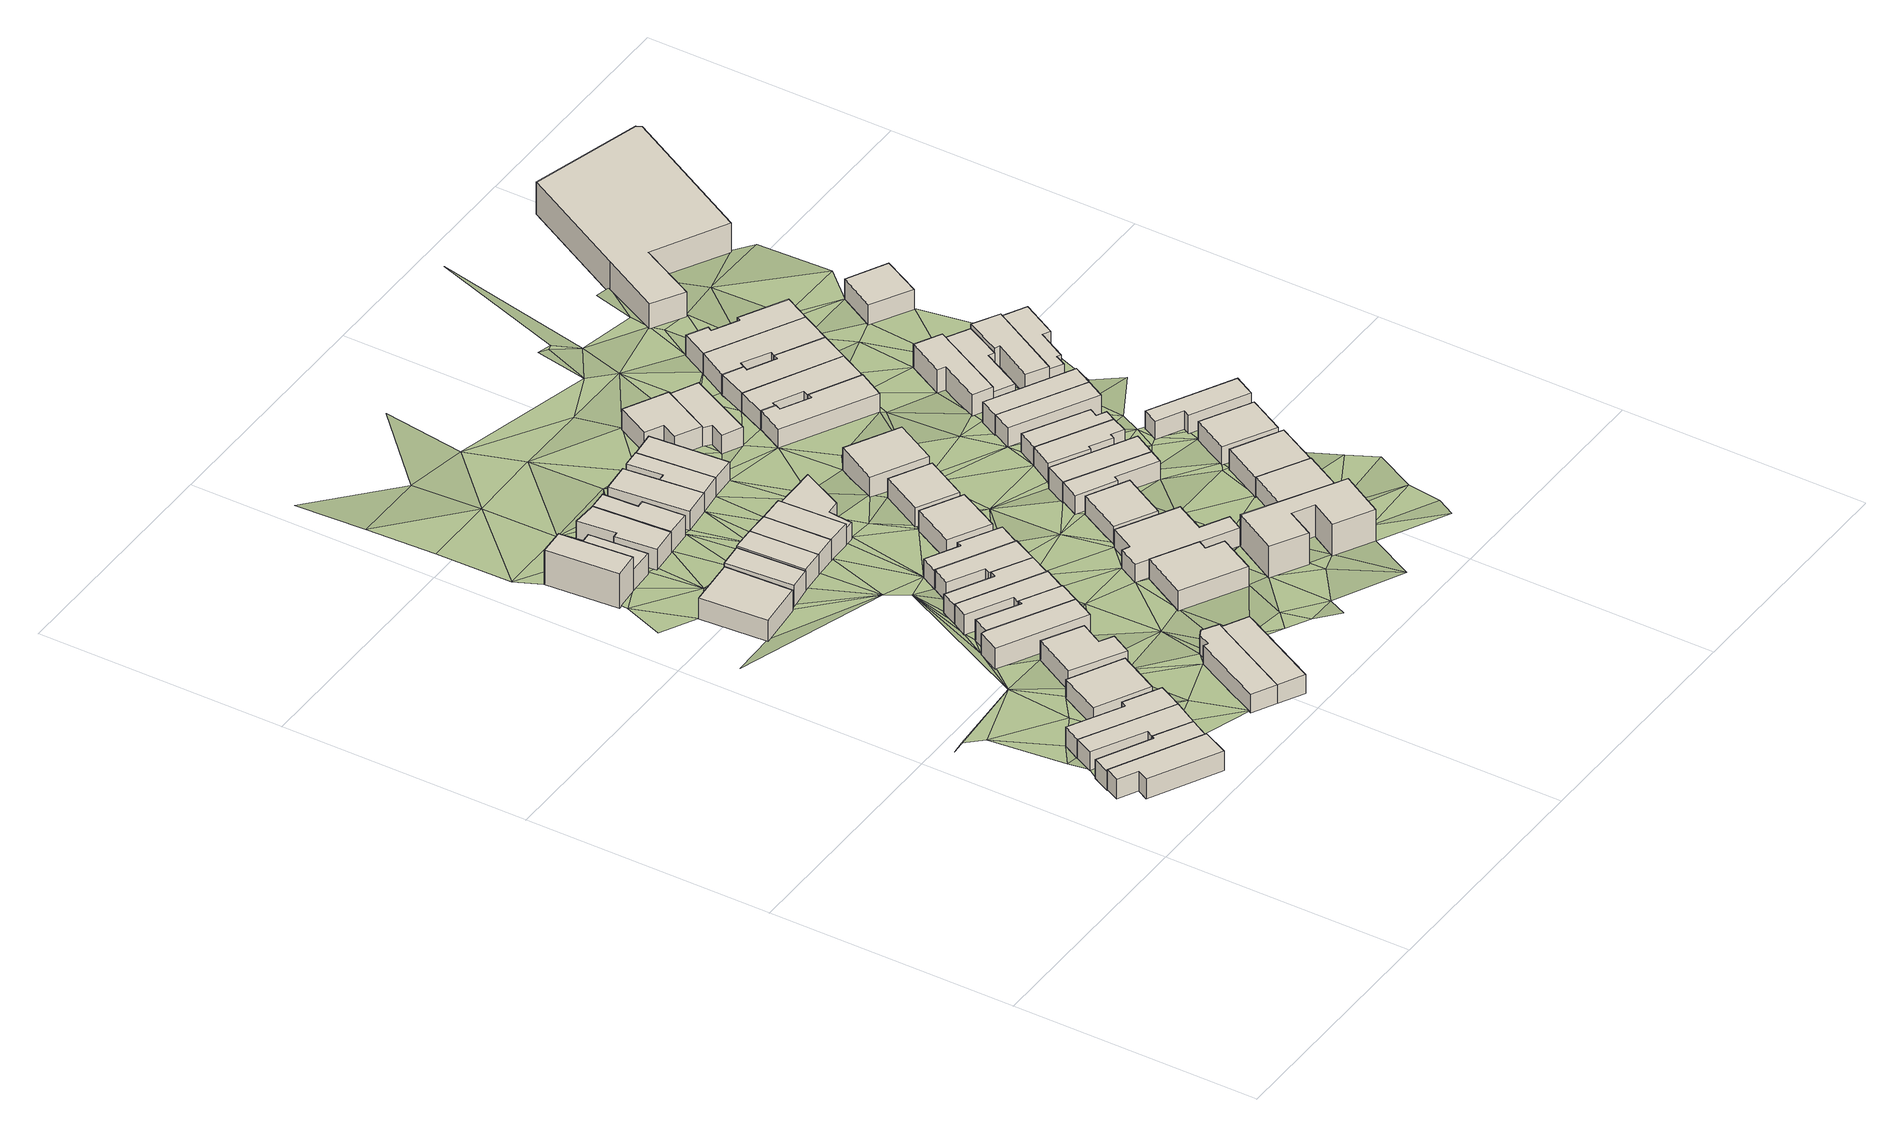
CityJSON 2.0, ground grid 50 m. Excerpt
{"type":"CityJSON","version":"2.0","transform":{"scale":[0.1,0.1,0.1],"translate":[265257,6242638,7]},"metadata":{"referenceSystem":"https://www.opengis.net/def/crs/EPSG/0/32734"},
"CityObjects":{
"building1":{"type":"Building","attributes":{"address":"Addison Road Salt River Cape Town","building":"house","building:levels":1,"building_height":4.1,"roof_height":18.04,"ground_height":13.94,"plus_code":"4FRW3F96+Q6W"},"geometry":[{"type":"Solid","lod":"1","boundaries":[[[[0,1,2,3]],[[1,4,5,2]],[[4,6,7,5]],[[6,8,9,7]],[[8,10,11,9]],[[10,0,3,11]],[[3,2,5,7,9,11]],[[10,8,6,4,1,0]]]]}]},
"building2":{"type":"Building","attributes":{"address":"Addison Road Salt River Cape Town","building":"house","building:levels":1,"building_height":4.1,"roof_height":17.54,"ground_height":13.44,"plus_code":"4FRW3F96+R69"},"geometry":[{"type":"Solid","lod":"1","boundaries":[[[[12,13,14,15]],[[13,16,17,14]],[[16,18,19,17]],[[18,20,21,19]],[[20,22,23,21]],[[22,12,15,23]],[[15,14,17,19,21,23]],[[22,20,18,16,13,12]]]]}]},
"building3":{"type":"Building","attributes":{"address":"48 Addison Road Salt River Cape Town","building":"house","building:levels":1,"building_height":4.1,"roof_height":17.54,"ground_height":13.44,"plus_code":"4FRW3F96+R7J"},"geometry":[{"type":"Solid","lod":"1","boundaries":[[[[16,24,25,17]],[[24,26,27,25]],[[26,28,29,27]],[[28,30,31,29]],[[30,18,19,31]],[[18,16,17,19]],[[17,25,27,29,31,19]],[[18,30,28,26,24,16]]]]}]},
"building4":{"type":"Building","attributes":{"address":"46 Addison Road Salt River Cape Town","building":"house","building:levels":1,"building_height":4.1,"roof_height":17.54,"ground_height":13.44,"plus_code":"4FRW3F96+R7V"},"geometry":[{"type":"Solid","lod":"1","boundaries":[[[[32,33,34,25]],[[33,35,36,34]],[[35,37,38,36]],[[37,39,40,38]],[[39,41,27,40]],[[41,32,25,27]],[[25,34,36,38,40,27]],[[41,39,37,35,33,32]]]]}]},
"building5":{"type":"Building","attributes":{"address":"44 Addison Road Salt River Cape Town","building":"house","building:levels":1,"building_height":4.1,"roof_height":17.11,"ground_height":13.01,"plus_code":"4FRW3F96+V7H"},"geometry":[{"type":"Solid","lod":"1","boundaries":[[[[42,43,44,45]],[[43,46,47,44]],[[46,48,49,47]],[[48,42,45,49]],[[45,44,47,49]],[[48,46,43,42]]]]}]},
"building6":{"type":"Building","attributes":{"address":"42 Addison Road Salt River Cape Town","building":"house","building:levels":1,"building_height":4.1,"roof_height":17.11,"ground_height":13.01,"plus_code":"4FRW3F96+W87"},"geometry":[{"type":"Solid","lod":"1","boundaries":[[[[50,51,52,53]],[[51,54,55,52]],[[54,56,57,55]],[[56,58,59,57]],[[58,60,61,59]],[[60,50,53,61]],[[53,52,55,57,59,61]],[[60,58,56,54,51,50]]]]}]},
"building7":{"type":"Building","attributes":{"address":"12 Chapel Street Salt River Cape Town","building":"house","building:levels":1,"building_height":4.1,"roof_height":15.55,"ground_height":11.45,"plus_code":"4FRW3FC6+47C"},"geometry":[{"type":"Solid","lod":"1","boundaries":[[[[62,63,64,65]],[[63,66,67,64]],[[66,68,69,67]],[[68,62,65,69]],[[65,64,67,69]],[[68,66,63,62]]]]}]},
"building8":{"type":"Building","attributes":{"address":"Chapel Street Salt River Cape Town","building":"house","building:levels":2,"building_height":6.9,"roof_height":17.62,"ground_height":10.72,"plus_code":"4FRW3FC6+66G"},"geometry":[{"type":"Solid","lod":"1","boundaries":[[[[70,71,72,73]],[[71,74,75,72]],[[74,76,77,75]],[[76,70,73,77]],[[73,72,75,77]],[[76,74,71,70]]]]}]},
"building9":{"type":"Building","attributes":{"address":"2 Pope Street Salt River Cape Town","building":"house","building:levels":1,"building_height":4.1,"roof_height":17.29,"ground_height":13.19,"plus_code":"4FRW3F96+R97"},"geometry":[{"type":"Solid","lod":"1","boundaries":[[[[78,79,80,81]],[[79,82,83,80]],[[82,84,85,83]],[[84,86,87,85]],[[86,88,89,87]],[[88,90,91,89]],[[90,92,93,91]],[[92,78,81,93]],[[81,80,83,85,87,89,91,93]],[[92,90,88,86,84,82,79,78]]]]}]},
"building10":{"type":"Building","attributes":{"address":"40 Addison Road Salt River Cape Town","building":"house","building:levels":1,"building_height":4.1,"roof_height":16.86,"ground_height":12.76,"plus_code":"4FRW3F96+W8W"},"geometry":[{"type":"Solid","lod":"1","boundaries":[[[[94,95,96,97]],[[95,98,99,96]],[[98,100,101,99]],[[100,102,103,101]],[[102,94,97,103]],[[97,96,99,101,103]],[[102,100,98,95,94]]]]}]},
"building11":{"type":"Building","attributes":{"address":"4 Pope Street Salt River Cape Town","building":"house","building:levels":1,"building_height":4.1,"roof_height":17.29,"ground_height":13.19,"plus_code":"4FRW3F96+R94"},"geometry":[{"type":"Solid","lod":"1","boundaries":[[[[79,78,81,80]],[[78,104,105,81]],[[104,106,107,105]],[[106,108,109,107]],[[108,79,80,109]],[[80,81,105,107,109]],[[108,106,104,78,79]]]]}]},
"building12":{"type":"Building","attributes":{"address":"Chapel Street Salt River Cape Town","building":"house","building:levels":1,"building_height":4.1,"roof_height":14.77,"ground_height":10.67,"plus_code":"4FRW3FC6+676"},"geometry":[{"type":"Solid","lod":"1","boundaries":[[[[110,111,112,113]],[[111,114,115,112]],[[114,116,117,115]],[[116,118,119,117]],[[118,120,121,119]],[[120,110,113,121]],[[113,112,115,117,119,121]],[[120,118,116,114,111,110]]]]}]},
"building13":{"type":"Building","attributes":{"address":"38 Addison Road Salt River Cape Town","building":"house","building:levels":1,"building_height":4.1,"roof_height":16.86,"ground_height":12.76,"plus_code":"4FRW3F96+X85"},"geometry":[{"type":"Solid","lod":"1","boundaries":[[[[94,122,123,97]],[[122,124,125,123]],[[124,126,127,125]],[[126,128,129,127]],[[128,95,96,129]],[[95,94,97,96]],[[97,123,125,127,129,96]],[[95,128,126,124,122,94]]]]}]},
"building14":{"type":"Building","attributes":{"address":"14 Chapel Street Salt River Cape Town","building":"house","building:levels":1,"building_height":4.1,"roof_height":15.55,"ground_height":11.45,"plus_code":"4FRW3FC6+47H"},"geometry":[{"type":"Solid","lod":"1","boundaries":[[[[130,131,132,133]],[[131,134,135,132]],[[134,136,137,135]],[[136,130,133,137]],[[133,132,135,137]],[[136,134,131,130]]]]}]},
"building15":{"type":"Building","attributes":{"address":"36 Addison Road Salt River Cape Town","building":"house","building:levels":1,"building_height":4.1,"roof_height":16.53,"ground_height":12.43,"plus_code":"4FRW3F96+X8Q"},"geometry":[{"type":"Solid","lod":"1","boundaries":[[[[138,139,140,141]],[[139,142,143,140]],[[142,144,145,143]],[[144,146,147,145]],[[146,148,149,147]],[[148,138,141,149]],[[141,140,143,145,147,149]],[[148,146,144,142,139,138]]]]}]},
"building16":{"type":"Building","attributes":{"address":"16 Chapel Street Salt River Cape Town","building":"house","building:levels":1,"building_height":4.1,"roof_height":15.99,"ground_height":11.89,"plus_code":"4FRW3FC6+48F"},"geometry":[{"type":"Solid","lod":"1","boundaries":[[[[150,151,152,153]],[[151,154,155,152]],[[154,156,157,155]],[[156,150,153,157]],[[153,152,155,157]],[[156,154,151,150]]]]}]},
"building17":{"type":"Building","attributes":{"address":"21 Chapel Street Salt River Cape Town","building":"house","building:levels":1,"building_height":4.1,"roof_height":14.77,"ground_height":10.67,"plus_code":"4FRW3FC6+674"},"geometry":[{"type":"Solid","lod":"1","boundaries":[[[[158,159,160,161]],[[159,162,163,160]],[[162,164,165,163]],[[164,166,167,165]],[[166,168,169,167]],[[168,158,161,169]],[[161,160,163,165,167,169]],[[168,166,164,162,159,158]]]]}]},
"building18":{"type":"Building","attributes":{"address":"34 Addison Road Salt River Cape Town","building":"house","building:levels":1,"building_height":4.1,"roof_height":16.24,"ground_height":12.14,"plus_code":"4FRW3F96+X9M"},"geometry":[{"type":"Solid","lod":"1","boundaries":[[[[139,170,171,172]],[[170,173,174,171]],[[173,175,176,174]],[[175,177,178,176]],[[177,142,179,178]],[[142,139,172,179]],[[172,171,174,176,178,179]],[[142,177,175,173,170,139]]]]}]},
"building19":{"type":"Building","attributes":{"address":"18 Chapel Street Salt River Cape Town","building":"house","building:levels":1,"building_height":4.1,"roof_height":15.99,"ground_height":11.89,"plus_code":"4FRW3FC6+48G"},"geometry":[{"type":"Solid","lod":"1","boundaries":[[[[180,150,153,181]],[[150,156,157,153]],[[156,182,183,157]],[[182,180,181,183]],[[181,153,157,183]],[[182,156,150,180]]]]}]},
"building20":{"type":"Building","attributes":{"address":"32 Addison Road Salt River Cape Town","building":"house","building:levels":1,"building_height":4.1,"roof_height":16.24,"ground_height":12.14,"plus_code":"4FRW3FC6+294"},"geometry":[{"type":"Solid","lod":"1","boundaries":[[[[184,185,186,171]],[[185,187,188,186]],[[187,189,190,188]],[[189,191,192,190]],[[191,193,194,192]],[[193,195,174,194]],[[195,184,171,174]],[[171,186,188,190,192,194,174]],[[195,193,191,189,187,185,184]]]]}]},
"building21":{"type":"Building","attributes":{"address":"23 Chapel Street Salt River Cape Town","building":"house","building:levels":1,"building_height":4.1,"roof_height":14.88,"ground_height":10.78,"plus_code":"4FRW3FC6+686"},"geometry":[{"type":"Solid","lod":"1","boundaries":[[[[158,196,197,198]],[[196,199,200,197]],[[199,201,202,200]],[[201,203,204,202]],[[203,159,205,204]],[[159,158,198,205]],[[198,197,200,202,204,205]],[[159,203,201,199,196,158]]]]}]},
"building22":{"type":"Building","attributes":{"address":"30 Addison Road Salt River Cape Town","building":"house","building:levels":1,"building_height":4.1,"roof_height":15.9,"ground_height":11.8,"plus_code":"4FRW3FC6+29H"},"geometry":[{"type":"Solid","lod":"1","boundaries":[[[[206,207,208,209]],[[207,210,211,208]],[[210,212,213,211]],[[212,214,215,213]],[[214,216,217,215]],[[216,206,209,217]],[[209,208,211,213,215,217]],[[216,214,212,210,207,206]]]]}]},
"building23":{"type":"Building","attributes":{"address":"20 Chapel Street Salt River Cape Town","building":"house","building:levels":1,"building_height":4.1,"roof_height":15.99,"ground_height":11.89,"plus_code":"4FRW3FC6+49C"},"geometry":[{"type":"Solid","lod":"1","boundaries":[[[[218,219,181,220]],[[219,221,183,181]],[[221,222,223,183]],[[222,218,220,223]],[[220,181,183,223]],[[222,221,219,218]]]]}]},
"building24":{"type":"Building","attributes":{"address":"Chapel Street Salt River Cape Town","building":"house","building:levels":1,"building_height":4.1,"roof_height":14.88,"ground_height":10.78,"plus_code":"4FRW3FC6+688"},"geometry":[{"type":"Solid","lod":"1","boundaries":[[[[224,225,226,227]],[[225,228,229,226]],[[228,230,231,229]],[[230,232,233,231]],[[232,224,227,233]],[[227,226,229,231,233]],[[232,230,228,225,224]]]]}]},
"building25":{"type":"Building","attributes":{"address":"27 Addison Road Salt River Cape Town","building":"house","building:levels":1,"building_height":4.1,"roof_height":16.63,"ground_height":12.53,"plus_code":"4FRW3F96+VFR"},"geometry":[{"type":"Solid","lod":"1","boundaries":[[[[234,235,236,237]],[[235,238,239,236]],[[238,240,241,239]],[[240,242,243,241]],[[242,244,245,243]],[[244,234,237,245]],[[237,236,239,241,243,245]],[[244,242,240,238,235,234]]]]}]},
"building26":{"type":"Building","attributes":{"address":"22 Chapel Street Salt River Cape Town","building":"house","building:levels":1,"building_height":4.1,"roof_height":15.02,"ground_height":10.92,"plus_code":"4FRW3FC6+49P"},"geometry":[{"type":"Solid","lod":"1","boundaries":[[[[218,222,246,247]],[[222,248,249,246]],[[248,250,251,249]],[[250,252,253,251]],[[252,254,255,253]],[[254,218,247,255]],[[247,246,249,251,253,255]],[[254,252,250,248,222,218]]]]}]},
"building27":{"type":"Building","attributes":{"address":"28 Addison Road Salt River Cape Town","building":"house","building:levels":1,"building_height":4.1,"roof_height":15.9,"ground_height":11.8,"plus_code":"4FRW3FC6+2CV"},"geometry":[{"type":"Solid","lod":"1","boundaries":[[[[256,257,258,259]],[[257,260,261,258]],[[260,262,263,261]],[[262,256,259,263]],[[259,258,261,263]],[[262,260,257,256]]]]}]},
"building28":{"type":"Building","attributes":{"address":"Chapel Street Salt River Cape Town","building":"house","building:levels":1,"building_height":4.1,"roof_height":14.88,"ground_height":10.78,"plus_code":"4FRW3FC6+696"},"geometry":[{"type":"Solid","lod":"1","boundaries":[[[[264,265,266,267]],[[265,268,269,266]],[[268,224,227,269]],[[224,232,233,227]],[[232,270,271,233]],[[270,264,267,271]],[[267,266,269,227,233,271]],[[270,232,224,268,265,264]]]]}]},
"building29":{"type":"Building","attributes":{"address":"25 Addison Road Salt River Cape Town","building":"house","building:levels":1,"building_height":4.1,"roof_height":16.25,"ground_height":12.15,"plus_code":"4FRW3F96+WF8"},"geometry":[{"type":"Solid","lod":"1","boundaries":[[[[272,273,274,275]],[[273,276,277,274]],[[276,278,279,277]],[[278,280,281,279]],[[280,282,283,281]],[[282,284,285,283]],[[284,286,287,285]],[[286,272,275,287]],[[275,274,277,279,281,283,285,287]],[[286,284,282,280,278,276,273,272]]]]}]},
"building30":{"type":"Building","attributes":{"address":"Chapel Street Salt River Cape Town","building":"house","building:levels":1,"building_height":4.1,"roof_height":14.77,"ground_height":10.67,"plus_code":"4FRW3FC6+69G"},"geometry":[{"type":"Solid","lod":"1","boundaries":[[[[264,270,288,289]],[[270,290,291,288]],[[290,292,293,291]],[[292,264,289,293]],[[289,288,291,293]],[[292,290,270,264]]]]}]},
"building31":{"type":"Building","attributes":{"address":"26 Addison Road Salt River Cape Town","building":"house","building:levels":1,"building_height":4.1,"roof_height":15.55,"ground_height":11.45,"plus_code":"4FRW3FC6+3CQ"},"geometry":[{"type":"Solid","lod":"1","boundaries":[[[[294,295,296,297]],[[295,298,299,296]],[[298,300,301,299]],[[300,294,297,301]],[[297,296,299,301]],[[300,298,295,294]]]]}]},
"building32":{"type":"Building","attributes":{"address":"23 Addison Road Salt River Cape Town","building":"house","building:levels":1,"building_height":4.1,"roof_height":15.82,"ground_height":11.72,"plus_code":"4FRW3F96+XF9"},"geometry":[{"type":"Solid","lod":"1","boundaries":[[[[302,303,304,305]],[[303,306,307,304]],[[306,308,309,307]],[[308,302,305,309]],[[305,304,307,309]],[[308,306,303,302]]]]}]},
"building33":{"type":"Building","attributes":{"address":"3 Pope Street Salt River Cape Town","building":"hall","building:levels":2,"amenity":"community_centre","building_height":6.9,"roof_height":19.41,"ground_height":12.51,"plus_code":"4FRW3F96+RHV"},"geometry":[{"type":"Solid","lod":"1","boundaries":[[[[310,311,312,313]],[[311,314,315,312]],[[314,316,317,315]],[[316,318,319,317]],[[318,320,321,319]],[[320,322,323,321]],[[322,324,325,323]],[[324,310,313,325]],[[313,312,315,317,319,321,323,325]],[[324,322,320,318,316,314,311,310]]]]}]},
"building34":{"type":"Building","attributes":{"address":"24 Addison Road Salt River Cape Town","building":"house","building:levels":1,"building_height":4.1,"roof_height":15.55,"ground_height":11.45,"plus_code":"4FRW3FC6+4F6"},"geometry":[{"type":"Solid","lod":"1","boundaries":[[[[326,327,328,329]],[[327,330,331,328]],[[330,332,333,331]],[[332,326,329,333]],[[329,328,331,333]],[[332,330,327,326]]]]}]},
"building35":{"type":"Building","attributes":{"address":"Chapel Street Salt River Cape Town","building":"house","building:levels":1,"building_height":4.1,"roof_height":14.77,"ground_height":10.67,"plus_code":"4FRW3FC6+7C3"},"geometry":[{"type":"Solid","lod":"1","boundaries":[[[[334,335,336,337]],[[335,338,339,336]],[[338,340,341,339]],[[340,342,343,341]],[[342,344,345,343]],[[344,334,337,345]],[[337,336,339,341,343,345]],[[344,342,340,338,335,334]]]]}]},
"building36":{"type":"Building","attributes":{"address":"21 Addison Road Salt River Cape Town","building":"house","building:levels":1,"building_height":4.1,"roof_height":15.82,"ground_height":11.72,"plus_code":"4FRW3F96+XGM"},"geometry":[{"type":"Solid","lod":"1","boundaries":[[[[346,347,348,349]],[[347,350,351,348]],[[350,352,353,351]],[[352,354,355,353]],[[354,356,357,355]],[[356,346,349,357]],[[349,348,351,353,355,357]],[[356,354,352,350,347,346]]]]}]},
"building37":{"type":"Building","attributes":{"address":"Chapel Street Salt River Cape Town","building":"house","building:levels":1,"building_height":4.1,"roof_height":14.42,"ground_height":10.32,"plus_code":"4FRW3FC6+6CX"},"geometry":[{"type":"Solid","lod":"1","boundaries":[[[[334,344,358,359]],[[344,360,361,358]],[[360,362,363,361]],[[362,364,365,363]],[[364,366,367,365]],[[366,334,359,367]],[[359,358,361,363,365,367]],[[366,364,362,360,344,334]]]]}]},
"building38":{"type":"Building","attributes":{"address":"19 Addison Road Salt River Cape Town","building":"house","building:levels":1,"building_height":4.1,"roof_height":15.82,"ground_height":11.72,"plus_code":"4FRW3F96+XGW"},"geometry":[{"type":"Solid","lod":"1","boundaries":[[[[368,369,349,348]],[[369,370,371,349]],[[370,372,373,371]],[[372,368,348,373]],[[348,349,371,373]],[[372,370,369,368]]]]}]},
"building39":{"type":"Building","attributes":{"address":"Burns Road Salt River Cape Town","building":"house","building:levels":1,"building_height":4.1,"roof_height":16.43,"ground_height":12.33,"plus_code":"4FRW3F96+VHG"},"geometry":[{"type":"Solid","lod":"1","boundaries":[[[[374,375,376,377]],[[375,378,379,376]],[[378,380,381,379]],[[380,374,377,381]],[[377,376,379,381]],[[380,378,375,374]]]]}]},
"building40":{"type":"Building","attributes":{"address":"14 Addison Road Salt River Cape Town","building":"house","building:levels":1,"building_height":4.1,"roof_height":14.49,"ground_height":10.39,"plus_code":"4FRW3FC6+5FQ"},"geometry":[{"type":"Solid","lod":"1","boundaries":[[[[382,383,384,385]],[[383,386,387,384]],[[386,388,389,387]],[[388,390,391,389]],[[390,392,393,391]],[[392,394,395,393]],[[394,396,397,395]],[[396,382,385,397]],[[385,384,387,389,391,393,395,397]],[[396,394,392,390,388,386,383,382]]]]}]},
"building41":{"type":"Building","attributes":{"address":"17 Addison Road Salt River Cape Town","building":"house","building:levels":1,"building_height":4.1,"roof_height":15.32,"ground_height":11.22,"plus_code":"4FRW3FC6+2GH"},"geometry":[{"type":"Solid","lod":"1","boundaries":[[[[398,399,400,401]],[[399,402,403,400]],[[402,404,405,403]],[[404,406,407,405]],[[406,408,409,407]],[[408,410,411,409]],[[410,412,413,411]],[[412,398,401,413]],[[401,400,403,405,407,409,411,413]],[[412,410,408,406,404,402,399,398]]]]}]},
"building42":{"type":"Building","attributes":{"address":"15 Addison Road Salt River Cape Town","building":"house","building:levels":1,"building_height":4.1,"roof_height":15.32,"ground_height":11.22,"plus_code":"4FRW3FC6+2HJ"},"geometry":[{"type":"Solid","lod":"1","boundaries":[[[[398,412,413,401]],[[412,414,415,413]],[[414,416,417,415]],[[416,418,419,417]],[[418,420,421,419]],[[420,398,401,421]],[[401,413,415,417,419,421]],[[420,418,416,414,412,398]]]]}]},
"building43":{"type":"Building","attributes":{"address":"Burns Road Salt River Cape Town","building":"house","building:levels":1,"building_height":4.1,"roof_height":16.21,"ground_height":12.11,"plus_code":"4FRW3F96+WJ2"},"geometry":[{"type":"Solid","lod":"1","boundaries":[[[[422,423,424,425]],[[423,426,427,424]],[[426,428,429,427]],[[428,422,425,429]],[[425,424,427,429]],[[428,426,423,422]]]]}]},
"building44":{"type":"Building","attributes":{"address":"12 Addison Road Salt River Cape Town","building":"house","building:levels":1,"building_height":4.1,"roof_height":14.33,"ground_height":10.23,"plus_code":"4FRW3FC6+6G3"},"geometry":[{"type":"Solid","lod":"1","boundaries":[[[[430,431,432,433]],[[431,434,435,432]],[[434,436,437,435]],[[436,438,439,437]],[[438,440,441,439]],[[440,442,443,441]],[[442,444,445,443]],[[444,430,433,445]],[[433,432,435,437,439,441,443,445]],[[444,442,440,438,436,434,431,430]]]]}]},
"building45":{"type":"Building","attributes":{"address":"13 Addison Road Salt River Cape Town","building":"house","building:levels":1,"building_height":4.1,"roof_height":15.38,"ground_height":11.28,"plus_code":"4FRW3FC6+3H3"},"geometry":[{"type":"Solid","lod":"1","boundaries":[[[[446,447,448,449]],[[447,450,451,448]],[[450,452,453,451]],[[452,446,449,453]],[[449,448,451,453]],[[452,450,447,446]]]]}]},
"building46":{"type":"Building","attributes":{"address":"10 Addison Road Salt River Cape Town","building":"house","building:levels":1,"building_height":4.1,"roof_height":14.33,"ground_height":10.23,"plus_code":"4FRW3FC6+6GF"},"geometry":[{"type":"Solid","lod":"1","boundaries":[[[[454,455,456,443]],[[455,457,458,456]],[[457,459,460,458]],[[459,461,462,460]],[[461,463,464,462]],[[463,465,466,464]],[[465,467,445,466]],[[467,454,443,445]],[[443,456,458,460,462,464,466,445]],[[467,465,463,461,459,457,455,454]]]]}]},
"building47":{"type":"Building","attributes":{"address":"11 Addison Road Salt River Cape Town","building":"house","building:levels":1,"building_height":4.1,"roof_height":15.38,"ground_height":11.28,"plus_code":"4FRW3FC6+3H8"},"geometry":[{"type":"Solid","lod":"1","boundaries":[[[[468,469,470,453]],[[469,471,472,470]],[[471,473,449,472]],[[473,468,453,449]],[[453,470,472,449]],[[473,471,469,468]]]]}]},
"building48":{"type":"Building","attributes":{"address":"14A Burns Road Salt River Cape Town","building":"house","building:levels":1,"building_height":4.1,"roof_height":15.6,"ground_height":11.5,"plus_code":"4FRW3F96+WJV"},"geometry":[{"type":"Solid","lod":"1","boundaries":[[[[474,475,476,477]],[[475,478,479,476]],[[478,480,481,479]],[[480,474,477,481]],[[477,476,479,481]],[[480,478,475,474]]]]}]},
"building49":{"type":"Building","attributes":{"address":"8 Addison Road Salt River Cape Town","building":"house","building:levels":1,"building_height":4.1,"roof_height":14.28,"ground_height":10.18,"plus_code":"4FRW3FC6+6GW"},"geometry":[{"type":"Solid","lod":"1","boundaries":[[[[482,483,484,456]],[[483,485,486,484]],[[485,487,466,486]],[[487,488,464,466]],[[488,489,490,464]],[[489,491,492,490]],[[491,493,458,492]],[[493,482,456,458]],[[456,484,486,466,464,490,492,458]],[[493,491,489,488,487,485,483,482]]]]}]},
"building50":{"type":"Building","attributes":{"address":"2 Tennyson Street Salt River Cape Town","building":"house","building:levels":1,"building_height":4.1,"roof_height":15.38,"ground_height":11.28,"plus_code":"4FRW3FC6+4H7"},"geometry":[{"type":"Solid","lod":"1","boundaries":[[[[494,495,496,497]],[[495,498,499,496]],[[498,500,501,499]],[[500,502,503,501]],[[502,504,505,503]],[[504,494,497,505]],[[497,496,499,501,503,505]],[[504,502,500,498,495,494]]]]}]},
"building51":{"type":"Building","attributes":{"address":"14 Burns Road Salt River Cape Town","building":"house","building:levels":1,"building_height":4.1,"roof_height":15.22,"ground_height":11.12,"plus_code":"4FRW3F96+XJG"},"geometry":[{"type":"Solid","lod":"1","boundaries":[[[[506,507,508,509]],[[507,510,511,508]],[[510,512,513,511]],[[512,514,515,513]],[[514,516,517,515]],[[516,506,509,517]],[[509,508,511,513,515,517]],[[516,514,512,510,507,506]]]]}]},
"building52":{"type":"Building","attributes":{"address":"6A Addison Road Salt River Cape Town","building":"house","building:levels":1,"building_height":4.1,"roof_height":14.28,"ground_height":10.18,"plus_code":"4FRW3FC6+7G9"},"geometry":[{"type":"Solid","lod":"1","boundaries":[[[[485,483,484,486]],[[483,518,519,484]],[[518,520,521,519]],[[520,522,523,521]],[[522,524,525,523]],[[524,526,527,525]],[[526,528,529,527]],[[528,485,486,529]],[[486,484,519,521,523,525,527,529]],[[528,526,524,522,520,518,483,485]]]]}]},
"building53":{"type":"Building","attributes":{"address":"4 Tennyson Street Salt River Cape Town","building":"house","building:levels":1,"building_height":4.1,"roof_height":14.41,"ground_height":10.31,"plus_code":"4FRW3FC6+4JC"},"geometry":[{"type":"Solid","lod":"1","boundaries":[[[[530,531,532,533]],[[531,534,535,532]],[[534,536,537,535]],[[536,538,539,537]],[[538,540,541,539]],[[540,530,533,541]],[[533,532,535,537,539,541]],[[540,538,536,534,531,530]]]]}]},
"building54":{"type":"Building","attributes":{"address":"6 Tennyson Street Salt River Cape Town","building":"house","building:levels":1,"building_height":4.1,"roof_height":15.38,"ground_height":11.28,"plus_code":"4FRW3FC6+3JV"},"geometry":[{"type":"Solid","lod":"1","boundaries":[[[[542,530,543,544]],[[530,540,545,543]],[[540,546,547,545]],[[546,548,549,547]],[[548,550,551,549]],[[550,542,544,551]],[[544,543,545,547,549,551]],[[550,548,546,540,530,542]]]]}]},
"building55":{"type":"Building","attributes":{"address":"8 Tennyson Street Salt River Cape Town","building":"house","building:levels":1,"building_height":4.1,"roof_height":14.91,"ground_height":10.81,"plus_code":"4FRW3FC6+4M2"},"geometry":[{"type":"Solid","lod":"1","boundaries":[[[[542,550,552,553]],[[550,554,555,552]],[[554,556,557,555]],[[556,558,559,557]],[[558,560,561,559]],[[560,562,563,561]],[[562,564,565,563]],[[564,542,553,565]],[[553,552,555,557,559,561,563,565]],[[564,562,560,558,556,554,550,542]]]]}]},
"building56":{"type":"Building","attributes":{"address":"1 Tennyson Street Salt River Cape Town","building":"house","building:levels":1,"building_height":4.1,"roof_height":13.86,"ground_height":9.76,"plus_code":"4FRW3FC6+6J9"},"geometry":[{"type":"Solid","lod":"1","boundaries":[[[[566,567,568,569]],[[567,570,571,568]],[[570,572,573,571]],[[572,566,569,573]],[[569,568,571,573]],[[572,570,567,566]]]]}]},
"building57":{"type":"Building","attributes":{"address":"Addison House Albert Road Salt River Cape Town","building":"retail","building:levels":2,"building_height":6.9,"roof_height":14.86,"ground_height":7.96,"plus_code":"4FRW3FC6+9JX"},"geometry":[{"type":"Solid","lod":"1","boundaries":[[[[574,575,576,577]],[[575,578,579,576]],[[578,580,581,579]],[[580,582,583,581]],[[582,584,585,583]],[[584,586,587,585]],[[586,588,589,587]],[[588,574,577,589]],[[577,576,579,581,583,585,587,589]],[[588,586,584,582,580,578,575,574]]]]}]},
"terrain1":{"type":"TINRelief","geometry":[{"type":"CompositeSurface","lod":"1","boundaries":[[[590,591,592]],[[593,18,590]],[[591,39,592]],[[594,592,39]],[[18,593,20]],[[590,18,30]],[[595,596,597]],[[598,594,39]],[[597,594,595]],[[598,39,599]],[[39,600,599]],[[598,595,594]],[[600,601,599]],[[602,598,599]],[[601,603,599]],[[595,598,602]],[[16,604,24]],[[603,601,605]],[[606,595,602]],[[607,605,24]],[[604,607,24]],[[603,605,607]],[[602,608,606]],[[606,51,595]],[[609,610,595]],[[609,595,51]],[[603,607,42]],[[611,612,613]],[[42,608,602]],[[614,615,616]],[[606,608,617]],[[607,604,90]],[[42,617,608]],[[618,619,612]],[[90,42,607]],[[620,612,611]],[[621,610,622]],[[623,595,610]],[[51,102,609]],[[42,90,617]],[[610,621,624]],[[620,618,612]],[[625,74,120]],[[616,626,614]],[[611,68,620]],[[627,628,50]],[[617,90,86]],[[102,51,50]],[[610,624,623]],[[68,626,629]],[[621,630,624]],[[618,620,631]],[[628,617,632]],[[628,102,50]],[[88,86,90]],[[626,616,629]],[[131,68,629]],[[625,120,633]],[[634,621,635]],[[131,620,68]],[[86,632,617]],[[636,623,624]],[[621,634,630]],[[637,625,638]],[[639,631,620]],[[616,640,629]],[[628,632,102]],[[131,151,620]],[[636,641,623]],[[631,639,642]],[[643,118,644]],[[643,631,642]],[[118,633,120]],[[84,632,86]],[[645,639,620]],[[646,642,639]],[[642,646,643]],[[647,637,638]],[[625,633,638]],[[641,648,623]],[[162,118,643]],[[645,620,151]],[[643,646,649]],[[82,632,84]],[[650,640,616]],[[162,643,649]],[[648,641,175]],[[633,118,162]],[[82,79,108]],[[94,102,651]],[[632,651,102]],[[187,623,648]],[[652,616,623]],[[653,650,616]],[[654,647,655]],[[632,82,656]],[[175,657,648]],[[652,623,187]],[[94,651,122]],[[658,648,657]],[[159,633,162]],[[656,82,108]],[[652,653,616]],[[659,645,151]],[[106,660,108]],[[657,175,173]],[[151,150,659]],[[655,647,638]],[[651,139,122]],[[159,661,633]],[[632,286,651]],[[108,660,662]],[[659,150,663]],[[632,656,286]],[[180,663,150]],[[664,653,652]],[[663,665,659]],[[666,659,665]],[[662,660,667]],[[666,661,668]],[[656,108,669]],[[212,670,652]],[[633,661,671]],[[139,651,284]],[[638,633,672]],[[673,664,652]],[[228,666,665]],[[662,669,108]],[[228,661,666]],[[674,665,663]],[[180,674,663]],[[212,210,670]],[[284,170,139]],[[284,651,286]],[[240,286,656]],[[670,675,652]],[[676,662,667]],[[675,673,652]],[[638,677,655]],[[228,671,661]],[[676,667,678]],[[633,671,672]],[[674,180,218]],[[679,670,210]],[[228,225,671]],[[673,680,681]],[[676,682,662]],[[210,683,679]],[[672,677,638]],[[669,662,682]],[[170,684,685]],[[686,680,673]],[[170,284,280]],[[674,218,270]],[[686,673,675]],[[240,687,286]],[[688,689,225]],[[225,265,671]],[[265,225,689]],[[675,690,686]],[[684,683,685]],[[280,684,170]],[[218,691,270]],[[280,284,282]],[[671,265,264]],[[671,264,672]],[[655,677,692]],[[693,669,682]],[[691,218,254]],[[694,682,676]],[[680,686,695]],[[687,696,286]],[[686,690,295]],[[300,690,675]],[[697,679,683]],[[698,693,687]],[[691,290,270]],[[676,699,694]],[[680,695,254]],[[684,280,700]],[[683,684,697]],[[256,300,675]],[[295,695,686]],[[256,679,697]],[[290,691,254]],[[694,701,682]],[[693,682,314]],[[693,696,687]],[[280,702,700]],[[703,677,672]],[[684,700,704]],[[705,672,264]],[[697,300,256]],[[696,693,314]],[[264,292,706]],[[707,708,290]],[[701,694,709]],[[709,694,699]],[[708,292,290]],[[702,280,278]],[[695,327,254]],[[684,704,710]],[[684,347,697]],[[394,290,254]],[[264,706,705]],[[701,709,320]],[[300,697,294]],[[711,695,295]],[[347,684,710]],[[290,394,707]],[[707,712,708]],[[706,292,713]],[[278,714,715]],[[713,292,708]],[[703,672,705]],[[314,716,696]],[[709,699,310]],[[711,295,294]],[[327,394,254]],[[320,709,717]],[[712,707,718]],[[708,712,719]],[[716,715,696]],[[720,702,278]],[[720,278,715]],[[352,710,704]],[[697,347,372]],[[718,707,394]],[[719,712,721]],[[702,720,306]],[[399,697,372]],[[697,398,294]],[[677,703,722]],[[306,352,704]],[[723,394,327]],[[314,311,716]],[[715,375,720]],[[399,398,697]],[[375,715,716]],[[354,352,306]],[[724,723,327]],[[718,394,392]],[[447,711,294]],[[356,306,720]],[[354,306,356]],[[311,310,725]],[[726,399,372]],[[727,703,705]],[[392,728,718]],[[398,447,294]],[[725,310,729]],[[716,311,380]],[[711,730,724]],[[396,394,723]],[[375,731,720]],[[727,705,334]],[[728,366,718]],[[731,356,720]],[[447,730,711]],[[396,723,724]],[[372,732,726]],[[703,727,722]],[[390,388,383]],[[366,733,334]],[[398,420,447]],[[390,436,734]],[[735,311,725]],[[729,736,725]],[[388,386,383]],[[727,334,733]],[[726,737,738]],[[383,436,390]],[[735,380,311]],[[739,724,730]],[[728,740,366]],[[356,741,346]],[[731,375,742]],[[736,735,725]],[[730,447,446]],[[732,737,726]],[[741,356,731]],[[396,724,739]],[[743,733,366]],[[420,744,447]],[[732,346,745]],[[746,730,446]],[[731,742,741]],[[366,740,743]],[[747,748,737]],[[737,732,747]],[[727,733,743]],[[730,749,739]],[[722,727,750]],[[730,746,749]],[[751,374,380]],[[741,752,346]],[[745,747,732]],[[753,722,754]],[[346,752,745]],[[380,735,755]],[[754,722,750]],[[739,382,396]],[[480,741,742]],[[756,747,745]],[[757,758,759]],[[744,760,447]],[[756,761,747]],[[751,380,755]],[[762,753,754]],[[759,763,757]],[[743,764,727]],[[749,746,765]],[[739,749,498]],[[745,766,756]],[[745,752,766]],[[758,767,759]],[[744,768,769]],[[761,756,769]],[[762,754,750]],[[382,739,498]],[[423,480,742]],[[374,751,423]],[[763,759,770]],[[756,766,771]],[[772,765,746]],[[766,752,773]],[[760,744,769]],[[727,774,750]],[[775,769,756]],[[773,776,766]],[[764,774,727]],[[749,500,498]],[[760,769,775]],[[772,746,469]],[[752,474,773]],[[495,382,498]],[[442,382,495]],[[760,775,777]],[[778,764,779]],[[780,762,750]],[[750,774,781]],[[764,778,774]],[[469,782,772]],[[783,779,784]],[[782,785,772]],[[784,786,783]],[[782,469,787]],[[788,777,775]],[[455,442,789]],[[789,442,495]],[[779,790,778]],[[782,791,785]],[[783,790,779]],[[792,469,777]],[[791,782,793]],[[469,794,787]],[[778,790,774]],[[792,794,469]],[[777,788,792]],[[455,789,483]],[[789,495,494]],[[781,774,795]],[[796,794,797]],[[797,794,792]],[[781,795,798]],[[799,783,518]],[[797,792,800]],[[790,783,801]],[[802,483,789]],[[802,789,494]],[[801,783,799]],[[494,530,803]],[[518,483,567]],[[567,483,802]],[[804,802,494]],[[805,790,801]],[[567,799,518]],[[804,494,803]],[[806,801,799]],[[806,799,567]],[[807,805,801]],[[808,801,806]],[[808,807,801]]]}]}
},
"vertices":[
[226,57,67],[47,149,67],[47,149,110],[226,57,110],[32,120,67],[32,120,110],[72,100,67],[72,100,110],[60,77,67],[60,77,110],[200,4,67],[200,4,110],
[47,149,64],[226,57,64],[226,57,105],[47,149,105],[249,98,64],[249,98,105],[175,137,64],[175,137,105],[172,131,64],[172,131,105],[66,185,64],[66,185,105],
[277,147,64],[277,147,105],[98,242,64],[98,242,105],[79,205,64],[79,205,105],[182,150,64],[182,150,105],
[277,147,63],[302,195,63],[302,195,105],[229,233,63],[229,233,105],[223,222,63],[223,222,105],[118,278,63],[118,278,105],[98,242,63],
[343,297,60],[237,352,60],[237,352,101],[343,297,101],[193,269,60],[193,269,101],[299,214,60],[299,214,101],
[384,406,58],[307,448,58],[307,448,101],[384,406,101],[259,361,58],[259,361,101],[363,304,58],[363,304,101],[386,346,58],[386,346,101],[359,361,58],[359,361,101],
[111,1027,40],[121,890,40],[121,890,86],[111,1027,86],[217,900,40],[217,900,86],[211,1036,40],[211,1036,86],
[128,1171,30],[116,1317,30],[116,1317,106],[128,1171,106],[63,1313,30],[63,1313,106],[75,1166,30],[75,1166,106],
[416,30,62],[506,201,62],[506,201,103],[416,30,103],[510,207,62],[510,207,103],[478,226,62],[478,226,103],[464,219,62],[464,219,103],[453,195,62],[453,195,103],[443,199,62],[443,199,103],[369,55,62],[369,55,103],
[442,460,53],[283,545,53],[283,545,99],[442,460,99],[272,548,53],[272,548,99],[248,504,53],[248,504,99],[418,415,53],[418,415,99],
[467,4,62],[467,4,103],[549,161,62],[549,161,103],[556,175,62],[556,175,103],
[128,1171,31],[181,1174,31],[181,1174,78],[128,1171,78],[172,1291,31],[172,1291,78],[152,1289,31],[152,1289,78],[149,1319,31],[149,1319,78],[116,1317,31],[116,1317,78],
[463,500,53],[463,500,99],[385,542,53],[385,542,99],[381,533,53],[381,533,99],[300,577,53],[300,577,99],
[268,1047,40],[220,1042,40],[220,1042,86],[268,1047,86],[230,905,40],[230,905,86],[275,909,40],[275,909,86],
[463,500,51],[488,546,51],[488,546,95],[463,500,95],[323,634,51],[323,634,95],[305,603,51],[305,603,95],[393,556,51],[393,556,95],[385,542,51],[385,542,95],
[316,1050,41],[268,1047,41],[268,1047,90],[316,1050,90],[275,909,41],[275,909,90],[323,913,41],[323,913,90],
[254,1172,31],[244,1327,31],[244,1327,78],[254,1172,78],[193,1329,31],[193,1329,78],[201,1251,31],[201,1251,78],[190,1250,31],[190,1250,78],[199,1167,31],[199,1167,78],
[511,591,51],[511,591,92],[488,546,92],[437,631,51],[437,631,92],[430,619,51],[430,619,92],[340,667,51],[340,667,92],[323,634,92],
[364,1051,41],[364,1051,90],[370,916,41],[370,916,90],
[511,591,49],[536,640,49],[536,640,92],[391,717,49],[391,717,92],[371,681,49],[371,681,92],[439,644,49],[439,644,92],[433,633,49],[433,633,92],[437,631,49],
[306,1176,31],[306,1176,79],[254,1172,79],[300,1260,31],[300,1260,79],[285,1259,31],[285,1259,79],[281,1330,31],[281,1330,79],[244,1327,79],
[536,640,48],[560,684,48],[560,684,89],[536,640,89],[481,727,48],[481,727,89],[476,717,48],[476,717,89],[410,752,48],[410,752,89],[391,717,48],[391,717,89],
[416,1054,39],[364,1051,39],[416,1054,90],[370,916,39],[422,918,39],[422,918,90],
[369,1268,37],[362,1339,37],[362,1339,79],[369,1268,79],[303,1333,37],[303,1333,79],[320,1176,37],[320,1176,79],[378,1182,37],[378,1182,79],
[723,330,52],[688,348,52],[688,348,96],[723,330,96],[698,366,52],[698,366,96],[610,414,52],[610,414,96],[560,323,52],[560,323,96],[683,256,52],[683,256,96],
[422,918,80],[416,1054,80],[441,919,39],[441,919,80],[446,968,39],[446,968,80],[474,970,39],[474,970,80],[517,1056,39],[517,1056,80],
[603,789,44],[522,832,44],[522,832,89],[603,789,89],[477,746,44],[477,746,89],[558,703,44],[558,703,89],
[412,1344,37],[376,1341,37],[376,1341,79],[412,1344,79],[383,1269,37],[383,1269,79],[426,1188,37],[426,1188,79],
[773,330,52],[791,362,52],[791,362,92],[773,330,92],[737,391,52],[737,391,92],[769,450,52],[769,450,92],[653,513,52],[653,513,92],[626,464,52],[626,464,92],[611,471,52],[611,471,92],[588,429,52],[588,429,92],
[426,1188,78],[412,1344,78],[477,1192,37],[477,1192,78],[465,1350,37],[465,1350,78],
[653,886,44],[574,928,44],[574,928,86],[653,886,86],[528,843,44],[528,843,86],[607,801,44],[607,801,86],
[665,521,47],[743,479,47],[743,479,88],[665,521,88],[791,567,47],[791,567,88],[712,609,47],[712,609,88],
[907,135,55],[957,223,55],[957,223,124],[907,135,124],[770,327,55],[770,327,124],[719,237,55],[719,237,124],[789,198,55],[789,198,124],[820,254,55],[820,254,124],[862,231,55],[862,231,124],[831,177,55],[831,177,124],
[712,985,37],[607,1041,37],[607,1041,86],[712,985,86],[560,956,37],[560,956,86],[666,900,37],[666,900,86],
[590,1387,33],[505,1431,33],[505,1431,78],[590,1387,78],[469,1362,33],[469,1362,78],[504,1344,33],[504,1344,78],[487,1312,33],[487,1312,78],[538,1286,33],[538,1286,78],
[880,578,47],[724,663,47],[724,663,88],[880,578,88],[703,624,47],[703,624,88],[779,584,47],[779,584,88],[785,594,47],[785,594,88],[865,551,47],[865,551,88],
[538,1286,74],[590,1387,74],[553,1275,33],[553,1275,74],[538,1246,33],[538,1246,74],[578,1227,33],[578,1227,74],[645,1360,33],[645,1360,74],
[724,663,42],[880,578,42],[905,622,42],[905,622,88],[747,706,42],[747,706,88],
[1005,329,53],[908,382,53],[908,382,94],[1005,329,94],[861,297,53],[861,297,94],[959,244,53],[959,244,94],
[814,1129,34],[715,1180,34],[715,1180,75],[814,1129,75],[712,1170,34],[712,1170,75],[655,1200,34],[655,1200,75],[660,1211,34],[660,1211,75],[633,1225,34],[633,1225,75],[604,1171,34],[604,1171,75],[784,1076,34],[784,1076,75],
[788,762,42],[761,717,42],[761,717,83],[788,762,83],[836,675,42],[836,675,83],[840,682,42],[840,682,83],[884,658,42],[884,658,83],[889,667,42],[889,667,83],[914,654,42],[914,654,83],[929,686,42],[929,686,83],
[941,708,42],[941,708,83],[922,718,42],[922,718,83],[931,735,42],[931,735,83],[809,801,42],[809,801,83],
[1005,329,45],[1050,413,45],[1050,413,92],[1005,329,92],[953,464,45],[953,464,92],[908,382,45],[908,382,92],
[633,1225,32],[660,1211,32],[660,1211,73],[633,1225,73],[665,1221,32],[665,1221,73],[721,1192,32],[721,1192,73],[715,1180,32],[715,1180,73],[814,1129,32],[814,1129,73],[844,1187,32],[844,1187,73],[660,1281,32],[660,1281,73],
[829,867,42],[809,829,42],[809,829,84],[829,867,84],[974,740,42],[974,740,84],[995,778,42],[995,778,84],
[844,1187,29],[872,1242,29],[872,1242,73],[780,1291,29],[780,1291,73],[776,1281,29],[776,1281,73],[721,1309,29],[721,1309,73],[726,1318,29],[726,1318,73],[686,1338,29],[686,1338,73],[660,1281,29],
[995,778,38],[1016,817,38],[1016,817,84],[849,905,38],[849,905,84],[829,867,38],
[1097,503,45],[998,556,45],[998,556,86],[1097,503,86],[958,483,45],[958,483,86],[1057,429,45],[1057,429,86],
[872,1242,28],[903,1302,28],[903,1302,73],[720,1398,28],[720,1398,73],[686,1338,28],[726,1318,28],[731,1328,28],[731,1328,73],[785,1299,28],[785,1299,73],[780,1291,28],
[976,1067,33],[924,1094,33],[924,1094,84],[976,1067,84],[884,1020,33],[884,1020,84],[899,1012,33],[899,1012,84],[856,931,33],[856,931,84],[894,911,33],[894,911,84],
[1143,566,41],[979,653,41],[979,653,82],[1143,566,82],[963,622,41],[963,622,82],[1014,595,41],[1014,595,82],[1007,582,41],[1007,582,82],[1120,523,41],[1120,523,82],
[930,1353,28],[930,1353,73],[838,1402,28],[838,1402,73],[834,1394,28],[834,1394,73],[783,1421,28],[783,1421,73],[788,1430,28],[788,1430,73],[748,1451,28],[748,1451,73],
[1026,1040,30],[976,1067,30],[976,1067,74],[1026,1040,74],[894,911,30],[894,911,74],[933,891,30],[933,891,74],[977,974,30],[977,974,74],[989,968,30],[989,968,74],
[1078,1011,30],[1026,1040,84],[1078,1011,84],[989,968,84],[999,964,30],[999,964,84],[954,883,30],[954,883,84],[995,860,30],[995,860,84],
[995,860,79],[1078,1011,79],[1020,845,30],[1020,845,79],[1032,867,30],[1032,867,79],[1039,863,30],[1039,863,79],[1072,922,30],[1072,922,79],[1087,914,30],[1087,914,79],[1126,986,30],[1126,986,79],
[1114,1263,25],[1035,1304,25],[1035,1304,69],[1114,1263,69],[994,1230,25],[994,1230,69],[1073,1185,25],[1073,1185,69],
[973,1898,9],[849,1670,9],[849,1670,79],[973,1898,79],[783,1548,9],[783,1548,79],[847,1511,9],[847,1511,79],[907,1627,9],[907,1627,79],[1054,1549,9],[1054,1549,79],[1205,1826,9],[1205,1826,79],[1200,1836,9],[1200,1836,79],
[79,205,67],[98,242,65],[74,247,65],[66,185,67],[63,406,60],[206,451,59],[4,435,60],[32,438,60],[189,315,63],[193,269,63],[223,222,64],[229,233,64],[237,352,63],[299,214,64],[369,55,68],[302,195,64],[259,361,63],[340,165,64],[340,315,60],[248,504,59],[272,548,54],[111,1027,41],[74,1149,37],[39,1065,41],[121,890,44],[23,886,47],[329,785,49],[363,304,60],[128,1171,37],[75,1166,37],[189,1065,40],[300,577,54],[283,545,54],[356,742,49],[305,603,54],[39,1365,30],[217,900,44],[359,361,60],[386,346,60],[230,905,44],[393,556,54],[181,1174,37],[490,315,56],[189,1365,31],[385,542,58],[381,533,58],[323,634,54],[39,1520,28],[189,1520,29],[199,1167,37],[275,909,49],[340,667,54],[189,1215,37],[172,1291,37],[152,1289,37],[254,1172,37],[190,1250,37],[39,1665,23],[371,681,54],[201,1251,37],[323,913,49],[490,470,53],[410,752,49],[370,916,49],[39,1810,16],[189,1665,21],[560,323,56],[433,633,51],[439,644,51],[306,1176,38],[605,133,61],[281,1330,37],[640,165,61],[340,1065,41],[422,918,48],[320,1176,38],[300,1260,38],[653,108,61],[285,1259,38],[683,256,55],[477,746,48],[340,1365,37],[340,1520,33],[441,919,48],[378,1182,38],[522,832,48],[714,107,61],[306,1636,30],[691,66,67],[558,703,48],[474,970,48],[446,968,48],[719,237,58],[560,684,51],[640,615,48],[536,640,51],[490,915,48],[698,366,55],[369,1268,38],[383,1269,38],[528,843,48],[490,1065,39],[340,1810,21],[723,330,55],[790,165,58],[560,956,48],[773,330,55],[640,760,44],[688,348,55],[848,35,65],[665,521,52],[789,198,58],[743,479,52],[490,1520,33],[712,609,48],[505,1431,37],[469,1362,37],[490,1215,37],[487,1312,37],[831,177,58],[703,624,48],[666,900,44],[538,1246,37],[504,1344,37],[737,391,55],[791,362,55],[861,297,55],[862,231,58],[578,1227,34],[538,1286,37],[790,470,52],[553,1275,37],[596,1564,31],[640,1065,37],[712,985,44],[940,165,55],[836,675,47],[640,1520,31],[660,1281,34],[1040,62,58],[790,915,42],[940,470,51],[905,622,47],[640,1365,33],[665,1221,34],[1071,170,56],[1062,101,56],[884,658,47],[840,682,47],[790,1065,34],[686,1338,33],[958,483,51],[953,464,51],[720,1398,32],[931,735,43],[940,615,47],[849,905,42],[914,654,47],[889,667,47],[856,931,42],[674,1616,25],[1091,315,50],[998,556,47],[623,1675,25],[640,1665,25],[1120,257,50],[965,660,47],[726,1318,32],[721,1309,32],[780,1291,32],[974,740,43],[929,686,47],[652,1668,25],[731,1328,32],[748,1451,29],[894,911,43],[963,622,47],[776,1281,32],[922,718,43],[941,708,43],[785,1299,32],[979,653,47],[933,891,43],[1007,582,47],[783,1548,29],[989,704,43],[1014,595,47],[995,778,43],[790,1520,29],[788,1430,32],[761,1955,9],[788,1589,29],[954,883,43],[838,1402,32],[783,1421,32],[977,974,43],[834,1394,32],[995,860,43],[1091,760,38],[940,1215,29],[847,1511,29],[989,968,43],[1050,813,38],[999,964,43],[1020,845,38],[849,1670,22],[1032,867,38],[1039,863,38],[818,1677,22],[940,1365,28],[1087,914,38],[940,1520,24],[994,1230,29],[1091,1065,30],[1073,1185,28],[907,1627,21],[1091,1365,25],[1054,1549,19],[1091,1520,19]
]}
